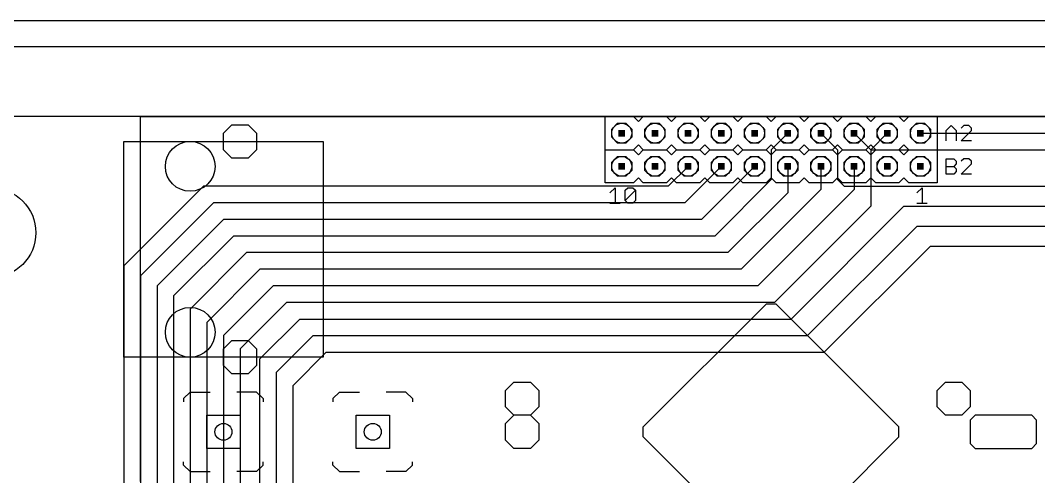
# Model space of a CAD drawing. Extents: x -0.79 to 6.6, y -0.46 to 8.18.
# Drawn here: x 0.798 to 3.866, y 6.805 to 8.18 of the extents above; entities that cross this region are included whole.
import ezdxf

# ---------------------------------------------------------------- set-up
doc = ezdxf.new("R2010")
doc.units = 0
for name, color, linetype in [('1', 22, 'CONTINUOUS'), ('15', 2, 'CONTINUOUS'), ('16', 175, 'CONTINUOUS'), ('17', 4, 'CONTINUOUS'), ('19', 53, 'CONTINUOUS'), ('2', 3, 'CONTINUOUS'), ('20', 6, 'CONTINUOUS'), ('21', 253, 'CONTINUOUS'), ('49', 253, 'CONTINUOUS'), ('51', 253, 'CONTINUOUS')]:
    doc.layers.add(name, color=color, linetype=linetype)

# ---------------------------------------------------------------- blocks, each defined once
blk = doc.blocks.new('RECT')
blk.add_solid([(-0.5, -0.5), (0.5, -0.5), (-0.5, 0.5), (0.5, 0.5)])
blk = doc.blocks.new('OCTAGONP')
blk.add_lwpolyline([(-0.5, -0.207107), (-0.5, 0.207107), (-0.207107, 0.5), (0.207107, 0.5), (0.5, 0.207107), (0.5, -0.207107), (0.207107, -0.5), (-0.207107, -0.5)], close=True)
blk = doc.blocks.new('ROUNDP')
blk.add_circle((0, 0), 0.5)

msp = doc.modelspace()

# ---------------------------------------------------------------- linework, layer by layer
at = {"layer": '1'}
for p, q in [((3.21, 7.84), (3.26, 7.79)), ((3.31, 7.84), (3.36, 7.79)), ((3.26, 7.79), (3.26, 7.7)), ((3.36, 7.79), (4.07, 7.79)), ((3.26, 7.7), (3.28, 7.68)), ((3.28, 7.68), (4.07, 7.68))]:
    msp.add_line(p, q, dxfattribs=at)
at = {"layer": '15'}
for p, q in [((3.11, 7.84), (3.06, 7.79)), ((3.41, 7.84), (3.36, 7.79)), ((3.06, 7.79), (3.06, 7.7)), ((3.36, 7.79), (3.36, 7.62)), ((2.81, 7.74), (2.75, 7.68)), ((2.91, 7.74), (2.8, 7.63)), ((3.01, 7.74), (2.85, 7.58)), ((3.11, 7.74), (3.11, 7.66)), ((3.21, 7.74), (3.21, 7.67)), ((3.31, 7.74), (3.31, 7.67)), ((3.06, 7.7), (2.89, 7.53)), ((1.35, 7.68), (1.11, 7.44)), ((2.75, 7.68), (1.35, 7.68)), ((3.21, 7.67), (2.97, 7.43)), ((3.31, 7.67), (3.02, 7.38)), ((3.11, 7.66), (2.93, 7.48)), ((1.38, 7.63), (1.16, 7.41)), ((2.8, 7.63), (1.38, 7.63)), ((3.36, 7.62), (3.07, 7.33)), ((3.12, 7.28), (3.46, 7.62)), ((3.46, 7.62), (5.29, 7.62)), ((1.41, 7.58), (1.21, 7.38)), ((2.85, 7.58), (1.41, 7.58)), ((3.17, 7.23), (3.5, 7.56)), ((3.5, 7.56), (5.33, 7.56)), ((1.44, 7.53), (1.26, 7.35)), ((2.89, 7.53), (1.44, 7.53)), ((3.22, 7.18), (3.54, 7.5)), ((3.54, 7.5), (5.37, 7.5)), ((1.48, 7.48), (1.31, 7.31)), ((2.93, 7.48), (1.48, 7.48)), ((1.11, 7.44), (1.11, 0.75)), ((1.52, 7.43), (1.36, 7.27)), ((2.97, 7.43), (1.52, 7.43)), ((1.16, 7.41), (1.16, 1.38)), ((1.21, 7.38), (1.21, 2)), ((1.56, 7.38), (1.41, 7.23)), ((3.02, 7.38), (1.56, 7.38)), ((1.26, 7.35), (1.26, 2.63)), ((1.31, 7.31), (1.31, 3.29)), ((1.6, 7.33), (1.46, 7.19)), ((3.07, 7.33), (1.6, 7.33)), ((1.52, 7.16), (1.64, 7.28)), ((1.64, 7.28), (3.12, 7.28)), ((1.36, 7.27), (1.36, 3.89)), ((1.41, 7.23), (1.41, 4.46)), ((1.57, 7.12), (1.68, 7.23)), ((1.68, 7.23), (3.17, 7.23)), ((1.46, 7.19), (1.46, 5.11)), ((1.62, 7.08), (1.72, 7.18)), ((1.72, 7.18), (3.22, 7.18)), ((1.52, 5.66), (1.52, 7.16)), ((1.57, 5.95), (1.57, 7.12)), ((1.62, 6.31), (1.62, 7.08))]:
    msp.add_line(p, q, dxfattribs=at)
at = {"layer": '16'}
msp.add_line((6.23, 8.1), (-0.02, 8.1), dxfattribs=at)
at = {"layer": '19'}
msp.add_line((3.51, 7.84), (6.01, 7.84), dxfattribs=at)
at = {"layer": '2'}
msp.add_line((-0.79, 8.18), (6.6, 8.18), dxfattribs=at)
at = {"layer": '20'}
msp.add_line((6.06, 7.89), (0, 7.89), dxfattribs=at)
at = {"layer": '21'}
for p, q in [((3.587, 7.847693), (3.602346, 7.863039)), ((3.602346, 7.863039), (3.617693, 7.847693)), ((3.640712, 7.863039), (3.633039, 7.855366)), ((3.656059, 7.863039), (3.640712, 7.863039)), ((3.663732, 7.855366), (3.656059, 7.863039)), ((3.663732, 7.847693), (3.663732, 7.855366)), ((3.587, 7.817), (3.587, 7.847693)), ((3.587, 7.84002), (3.617693, 7.84002)), ((3.617693, 7.847693), (3.617693, 7.817)), ((3.633039, 7.817), (3.663732, 7.847693)), ((3.663732, 7.817), (3.633039, 7.817)), ((3.587, 7.717), (3.587, 7.763039)), ((3.587, 7.763039), (3.61002, 7.763039)), ((3.61002, 7.763039), (3.617693, 7.755366)), ((3.640712, 7.763039), (3.633039, 7.755366)), ((3.656059, 7.763039), (3.640712, 7.763039)), ((3.663732, 7.755366), (3.656059, 7.763039)), ((3.587, 7.74002), (3.61002, 7.74002)), ((3.617693, 7.747693), (3.61002, 7.74002)), ((3.61002, 7.74002), (3.617693, 7.732346)), ((3.617693, 7.755366), (3.617693, 7.747693)), ((3.617693, 7.732346), (3.617693, 7.724673)), ((3.633039, 7.717), (3.663732, 7.747693)), ((3.663732, 7.747693), (3.663732, 7.755366)), ((3.61002, 7.717), (3.587, 7.717)), ((3.617693, 7.724673), (3.61002, 7.717)), ((3.663732, 7.717), (3.633039, 7.717)), ((2.5745, 7.660193), (2.589846, 7.675539)), ((2.589846, 7.675539), (2.589846, 7.6295)), ((2.620539, 7.667866), (2.628212, 7.675539)), ((2.628212, 7.675539), (2.643559, 7.675539)), ((2.643559, 7.675539), (2.651232, 7.667866)), ((3.4995, 7.660193), (3.514846, 7.675539)), ((3.514846, 7.675539), (3.514846, 7.6295)), ((2.620539, 7.637173), (2.620539, 7.667866)), ((2.620539, 7.637173), (2.651232, 7.667866)), ((2.651232, 7.667866), (2.651232, 7.637173)), ((2.5745, 7.6295), (2.605193, 7.6295)), ((2.628212, 7.6295), (2.620539, 7.637173)), ((2.643559, 7.6295), (2.628212, 7.6295)), ((2.651232, 7.637173), (2.643559, 7.6295)), ((3.4995, 7.6295), (3.530193, 7.6295))]:
    msp.add_line(p, q, dxfattribs=at)
at = {"layer": '49'}
for p, q in [((1.16, 6.79), (1.16, 7.89)), ((1.16, 7.89), (5.975, 7.89)), ((1.41, 7.84), (1.435, 7.865)), ((1.435, 7.865), (1.485, 7.865)), ((1.485, 7.865), (1.51, 7.84)), ((1.41, 7.79), (1.41, 7.84)), ((1.51, 7.84), (1.51, 7.79)), ((1.11, 7.165), (1.11, 7.815)), ((1.11, 7.815), (1.71, 7.815)), ((1.71, 7.815), (1.71, 7.165)), ((1.435, 7.765), (1.41, 7.79)), ((1.485, 7.765), (1.435, 7.765)), ((1.51, 7.79), (1.485, 7.765)), ((2.675, 6.955), (3.045, 7.325)), ((3.075, 7.325), (3.045, 7.325)), ((3.075, 7.325), (3.445, 6.955)), ((1.41, 7.19), (1.435, 7.215)), ((1.435, 7.215), (1.485, 7.215)), ((1.485, 7.215), (1.51, 7.19)), ((1.41, 7.14), (1.41, 7.19)), ((1.51, 7.19), (1.51, 7.14)), ((1.71, 7.165), (1.11, 7.165)), ((1.435, 7.115), (1.41, 7.14)), ((1.51, 7.14), (1.485, 7.115)), ((1.485, 7.115), (1.435, 7.115)), ((2.26, 7.065), (2.285, 7.09)), ((2.285, 7.09), (2.335, 7.09)), ((2.335, 7.09), (2.36, 7.065)), ((3.56, 7.065), (3.585, 7.09)), ((3.585, 7.09), (3.635, 7.09)), ((3.635, 7.09), (3.66, 7.065)), ((1.31, 7.06), (1.29, 7.04)), ((1.31, 7.06), (1.37, 7.06)), ((1.51, 7.06), (1.45, 7.06)), ((1.51, 7.06), (1.53, 7.04)), ((1.76, 7.06), (1.74, 7.04)), ((1.76, 7.06), (1.82, 7.06)), ((1.96, 7.06), (1.9, 7.06)), ((1.96, 7.06), (1.98, 7.04)), ((2.26, 7.015), (2.26, 7.065)), ((2.36, 7.065), (2.36, 7.015)), ((3.56, 7.015), (3.56, 7.065)), ((3.66, 7.065), (3.66, 7.015)), ((1.29, 7.04), (1.29, 7.03)), ((1.53, 7.04), (1.53, 7.03)), ((1.74, 7.04), (1.74, 7.03)), ((1.98, 7.04), (1.98, 7.03)), ((2.285, 6.99), (2.26, 7.015)), ((2.36, 7.015), (2.335, 6.99)), ((3.585, 6.99), (3.56, 7.015)), ((3.66, 7.015), (3.635, 6.99)), ((1.36, 6.89), (1.36, 6.99)), ((1.36, 6.99), (1.46, 6.99)), ((1.46, 6.99), (1.46, 6.89)), ((1.81, 6.89), (1.81, 6.99)), ((1.81, 6.99), (1.91, 6.99)), ((1.91, 6.99), (1.91, 6.89)), ((2.26, 6.965), (2.285, 6.99)), ((2.26, 6.915), (2.26, 6.965)), ((2.335, 6.99), (2.285, 6.99)), ((2.335, 6.99), (2.36, 6.965)), ((2.36, 6.965), (2.36, 6.915)), ((3.635, 6.99), (3.585, 6.99)), ((3.675, 6.99), (3.66, 6.975)), ((3.66, 6.975), (3.66, 6.905)), ((3.845, 6.99), (3.675, 6.99)), ((3.86, 6.975), (3.845, 6.99)), ((3.86, 6.905), (3.86, 6.975)), ((2.675, 6.925), (2.675, 6.955)), ((3.445, 6.925), (3.445, 6.955)), ((2.285, 6.89), (2.26, 6.915)), ((2.36, 6.915), (2.335, 6.89)), ((3.045, 6.555), (2.675, 6.925)), ((3.445, 6.925), (3.075, 6.555)), ((3.66, 6.905), (3.675, 6.89)), ((3.845, 6.89), (3.86, 6.905)), ((1.46, 6.89), (1.36, 6.89)), ((1.91, 6.89), (1.81, 6.89)), ((2.335, 6.89), (2.285, 6.89)), ((3.675, 6.89), (3.845, 6.89)), ((1.29, 6.84), (1.29, 6.85)), ((1.53, 6.84), (1.53, 6.85)), ((1.74, 6.84), (1.74, 6.85)), ((1.98, 6.84), (1.98, 6.85)), ((1.31, 6.82), (1.29, 6.84)), ((1.31, 6.82), (1.37, 6.82)), ((1.51, 6.82), (1.45, 6.82)), ((1.51, 6.82), (1.53, 6.84)), ((1.76, 6.82), (1.74, 6.84)), ((1.76, 6.82), (1.82, 6.82)), ((1.96, 6.82), (1.9, 6.82)), ((1.96, 6.82), (1.98, 6.84))]:
    msp.add_line(p, q, dxfattribs=at)
for centre, radius in [((1.31, 7.74), 0.075), ((1.31, 7.24), 0.075), ((1.41, 6.94), 0.025495), ((1.86, 6.94), 0.025495)]:
    msp.add_circle(centre, radius, dxfattribs=at)
at = {"layer": '51'}
for p, q in [((2.56, 7.79), (2.56, 7.89)), ((2.56, 7.89), (2.645, 7.89)), ((2.645, 7.89), (2.66, 7.875)), ((2.66, 7.875), (2.675, 7.89)), ((2.675, 7.89), (2.745, 7.89)), ((2.745, 7.89), (2.76, 7.875)), ((2.76, 7.875), (2.775, 7.89)), ((2.775, 7.89), (2.845, 7.89)), ((2.845, 7.89), (2.86, 7.875)), ((2.86, 7.875), (2.875, 7.89)), ((2.875, 7.89), (2.945, 7.89)), ((2.945, 7.89), (2.96, 7.875)), ((2.96, 7.875), (2.975, 7.89)), ((2.975, 7.89), (3.045, 7.89)), ((3.045, 7.89), (3.06, 7.875)), ((3.06, 7.875), (3.075, 7.89)), ((3.075, 7.89), (3.145, 7.89)), ((3.145, 7.89), (3.16, 7.875)), ((3.16, 7.875), (3.175, 7.89)), ((3.175, 7.89), (3.245, 7.89)), ((3.245, 7.89), (3.26, 7.875)), ((3.26, 7.875), (3.275, 7.89)), ((3.275, 7.89), (3.345, 7.89)), ((3.345, 7.89), (3.36, 7.875)), ((3.36, 7.875), (3.375, 7.89)), ((3.375, 7.89), (3.445, 7.89)), ((3.445, 7.89), (3.46, 7.875)), ((3.46, 7.875), (3.475, 7.89)), ((3.475, 7.89), (3.56, 7.89)), ((3.56, 7.89), (3.56, 7.79)), ((2.645, 7.79), (2.66, 7.805)), ((2.66, 7.805), (2.675, 7.79)), ((2.745, 7.79), (2.76, 7.805)), ((2.76, 7.805), (2.775, 7.79)), ((2.845, 7.79), (2.86, 7.805)), ((2.86, 7.805), (2.875, 7.79)), ((2.945, 7.79), (2.96, 7.805)), ((2.96, 7.805), (2.975, 7.79)), ((3.045, 7.79), (3.06, 7.805)), ((3.06, 7.805), (3.075, 7.79)), ((3.145, 7.79), (3.16, 7.805)), ((3.16, 7.805), (3.175, 7.79)), ((3.245, 7.79), (3.26, 7.805)), ((3.26, 7.805), (3.275, 7.79)), ((3.345, 7.79), (3.36, 7.805)), ((3.36, 7.805), (3.375, 7.79)), ((3.445, 7.79), (3.46, 7.805)), ((3.46, 7.805), (3.475, 7.79)), ((2.56, 7.69), (2.56, 7.79)), ((2.56, 7.79), (2.645, 7.79)), ((2.645, 7.79), (2.66, 7.775)), ((2.66, 7.775), (2.675, 7.79)), ((2.675, 7.79), (2.745, 7.79)), ((2.745, 7.79), (2.76, 7.775)), ((2.76, 7.775), (2.775, 7.79)), ((2.775, 7.79), (2.845, 7.79)), ((2.845, 7.79), (2.86, 7.775)), ((2.86, 7.775), (2.875, 7.79)), ((2.875, 7.79), (2.945, 7.79)), ((2.945, 7.79), (2.96, 7.775)), ((2.96, 7.775), (2.975, 7.79)), ((2.975, 7.79), (3.045, 7.79)), ((3.045, 7.79), (3.06, 7.775)), ((3.06, 7.775), (3.075, 7.79)), ((3.075, 7.79), (3.145, 7.79)), ((3.145, 7.79), (3.16, 7.775)), ((3.16, 7.775), (3.175, 7.79)), ((3.175, 7.79), (3.245, 7.79)), ((3.245, 7.79), (3.26, 7.775)), ((3.26, 7.775), (3.275, 7.79)), ((3.275, 7.79), (3.345, 7.79)), ((3.345, 7.79), (3.36, 7.775)), ((3.36, 7.775), (3.375, 7.79)), ((3.375, 7.79), (3.445, 7.79)), ((3.445, 7.79), (3.46, 7.775)), ((3.46, 7.775), (3.475, 7.79)), ((3.475, 7.79), (3.56, 7.79)), ((3.56, 7.79), (3.56, 7.69)), ((2.66, 7.705), (2.645, 7.69)), ((2.675, 7.69), (2.66, 7.705)), ((2.76, 7.705), (2.745, 7.69)), ((2.775, 7.69), (2.76, 7.705)), ((2.86, 7.705), (2.845, 7.69)), ((2.875, 7.69), (2.86, 7.705)), ((2.96, 7.705), (2.945, 7.69)), ((2.975, 7.69), (2.96, 7.705)), ((3.06, 7.705), (3.045, 7.69)), ((3.075, 7.69), (3.06, 7.705)), ((3.16, 7.705), (3.145, 7.69)), ((3.175, 7.69), (3.16, 7.705)), ((3.26, 7.705), (3.245, 7.69)), ((3.275, 7.69), (3.26, 7.705)), ((3.36, 7.705), (3.345, 7.69)), ((3.375, 7.69), (3.36, 7.705)), ((3.46, 7.705), (3.445, 7.69)), ((3.475, 7.69), (3.46, 7.705)), ((2.645, 7.69), (2.56, 7.69)), ((2.745, 7.69), (2.675, 7.69)), ((2.845, 7.69), (2.775, 7.69)), ((2.945, 7.69), (2.875, 7.69)), ((3.045, 7.69), (2.975, 7.69)), ((3.145, 7.69), (3.075, 7.69)), ((3.245, 7.69), (3.175, 7.69)), ((3.345, 7.69), (3.275, 7.69)), ((3.445, 7.69), (3.375, 7.69)), ((3.56, 7.69), (3.475, 7.69))]:
    msp.add_line(p, q, dxfattribs=at)
msp.add_circle((0.71, 7.54), 0.135, dxfattribs=at)

# ---------------------------------------------------------------- block references
at = {"layer": '17', "xscale": 0.06, "yscale": 0.06}
for name, p in [('OCTAGONP', (2.61, 7.84)), ('ROUNDP', (2.61, 7.84)), ('ROUNDP', (2.61, 7.84)), ('OCTAGONP', (2.61, 7.84)), ('OCTAGONP', (2.71, 7.84)), ('ROUNDP', (2.71, 7.84)), ('ROUNDP', (2.71, 7.84)), ('OCTAGONP', (2.71, 7.84)), ('OCTAGONP', (2.81, 7.84)), ('ROUNDP', (2.81, 7.84)), ('ROUNDP', (2.81, 7.84)), ('OCTAGONP', (2.81, 7.84)), ('OCTAGONP', (2.91, 7.84)), ('ROUNDP', (2.91, 7.84)), ('ROUNDP', (2.91, 7.84)), ('OCTAGONP', (2.91, 7.84)), ('OCTAGONP', (3.01, 7.84)), ('ROUNDP', (3.01, 7.84)), ('ROUNDP', (3.01, 7.84)), ('OCTAGONP', (3.01, 7.84)), ('OCTAGONP', (3.11, 7.84)), ('ROUNDP', (3.11, 7.84)), ('ROUNDP', (3.11, 7.84)), ('OCTAGONP', (3.11, 7.84)), ('OCTAGONP', (3.21, 7.84)), ('ROUNDP', (3.21, 7.84)), ('ROUNDP', (3.21, 7.84)), ('OCTAGONP', (3.21, 7.84)), ('OCTAGONP', (3.31, 7.84)), ('ROUNDP', (3.31, 7.84)), ('ROUNDP', (3.31, 7.84)), ('OCTAGONP', (3.31, 7.84)), ('OCTAGONP', (3.41, 7.84)), ('ROUNDP', (3.41, 7.84)), ('ROUNDP', (3.41, 7.84)), ('OCTAGONP', (3.41, 7.84)), ('OCTAGONP', (3.51, 7.84)), ('ROUNDP', (3.51, 7.84)), ('ROUNDP', (3.51, 7.84)), ('OCTAGONP', (3.51, 7.84)), ('OCTAGONP', (2.61, 7.74)), ('ROUNDP', (2.61, 7.74)), ('ROUNDP', (2.61, 7.74)), ('OCTAGONP', (2.61, 7.74)), ('OCTAGONP', (2.71, 7.74)), ('ROUNDP', (2.71, 7.74)), ('ROUNDP', (2.71, 7.74)), ('OCTAGONP', (2.71, 7.74)), ('OCTAGONP', (2.81, 7.74)), ('ROUNDP', (2.81, 7.74)), ('ROUNDP', (2.81, 7.74)), ('OCTAGONP', (2.81, 7.74)), ('OCTAGONP', (2.91, 7.74)), ('ROUNDP', (2.91, 7.74)), ('ROUNDP', (2.91, 7.74)), ('OCTAGONP', (2.91, 7.74)), ('OCTAGONP', (3.01, 7.74)), ('ROUNDP', (3.01, 7.74)), ('ROUNDP', (3.01, 7.74)), ('OCTAGONP', (3.01, 7.74)), ('OCTAGONP', (3.11, 7.74)), ('ROUNDP', (3.11, 7.74)), ('ROUNDP', (3.11, 7.74)), ('OCTAGONP', (3.11, 7.74)), ('OCTAGONP', (3.21, 7.74)), ('ROUNDP', (3.21, 7.74)), ('ROUNDP', (3.21, 7.74)), ('OCTAGONP', (3.21, 7.74)), ('OCTAGONP', (3.31, 7.74)), ('ROUNDP', (3.31, 7.74)), ('ROUNDP', (3.31, 7.74)), ('OCTAGONP', (3.31, 7.74)), ('OCTAGONP', (3.41, 7.74)), ('ROUNDP', (3.41, 7.74)), ('ROUNDP', (3.41, 7.74)), ('OCTAGONP', (3.41, 7.74)), ('OCTAGONP', (3.51, 7.74)), ('ROUNDP', (3.51, 7.74)), ('ROUNDP', (3.51, 7.74)), ('OCTAGONP', (3.51, 7.74))]:
    msp.add_blockref(name, p, dxfattribs=at)
at = {"layer": '51', "xscale": 0.02, "yscale": 0.02}
for p in [(2.61, 7.84), (2.71, 7.84), (2.81, 7.84), (2.91, 7.84), (3.01, 7.84), (3.11, 7.84), (3.21, 7.84), (3.31, 7.84), (3.41, 7.84), (3.51, 7.84), (2.61, 7.74), (2.71, 7.74), (2.81, 7.74), (2.91, 7.74), (3.01, 7.74), (3.11, 7.74), (3.21, 7.74), (3.31, 7.74), (3.41, 7.74), (3.51, 7.74)]:
    msp.add_blockref('RECT', p, dxfattribs=at)

doc.saveas('drawing.dxf')
